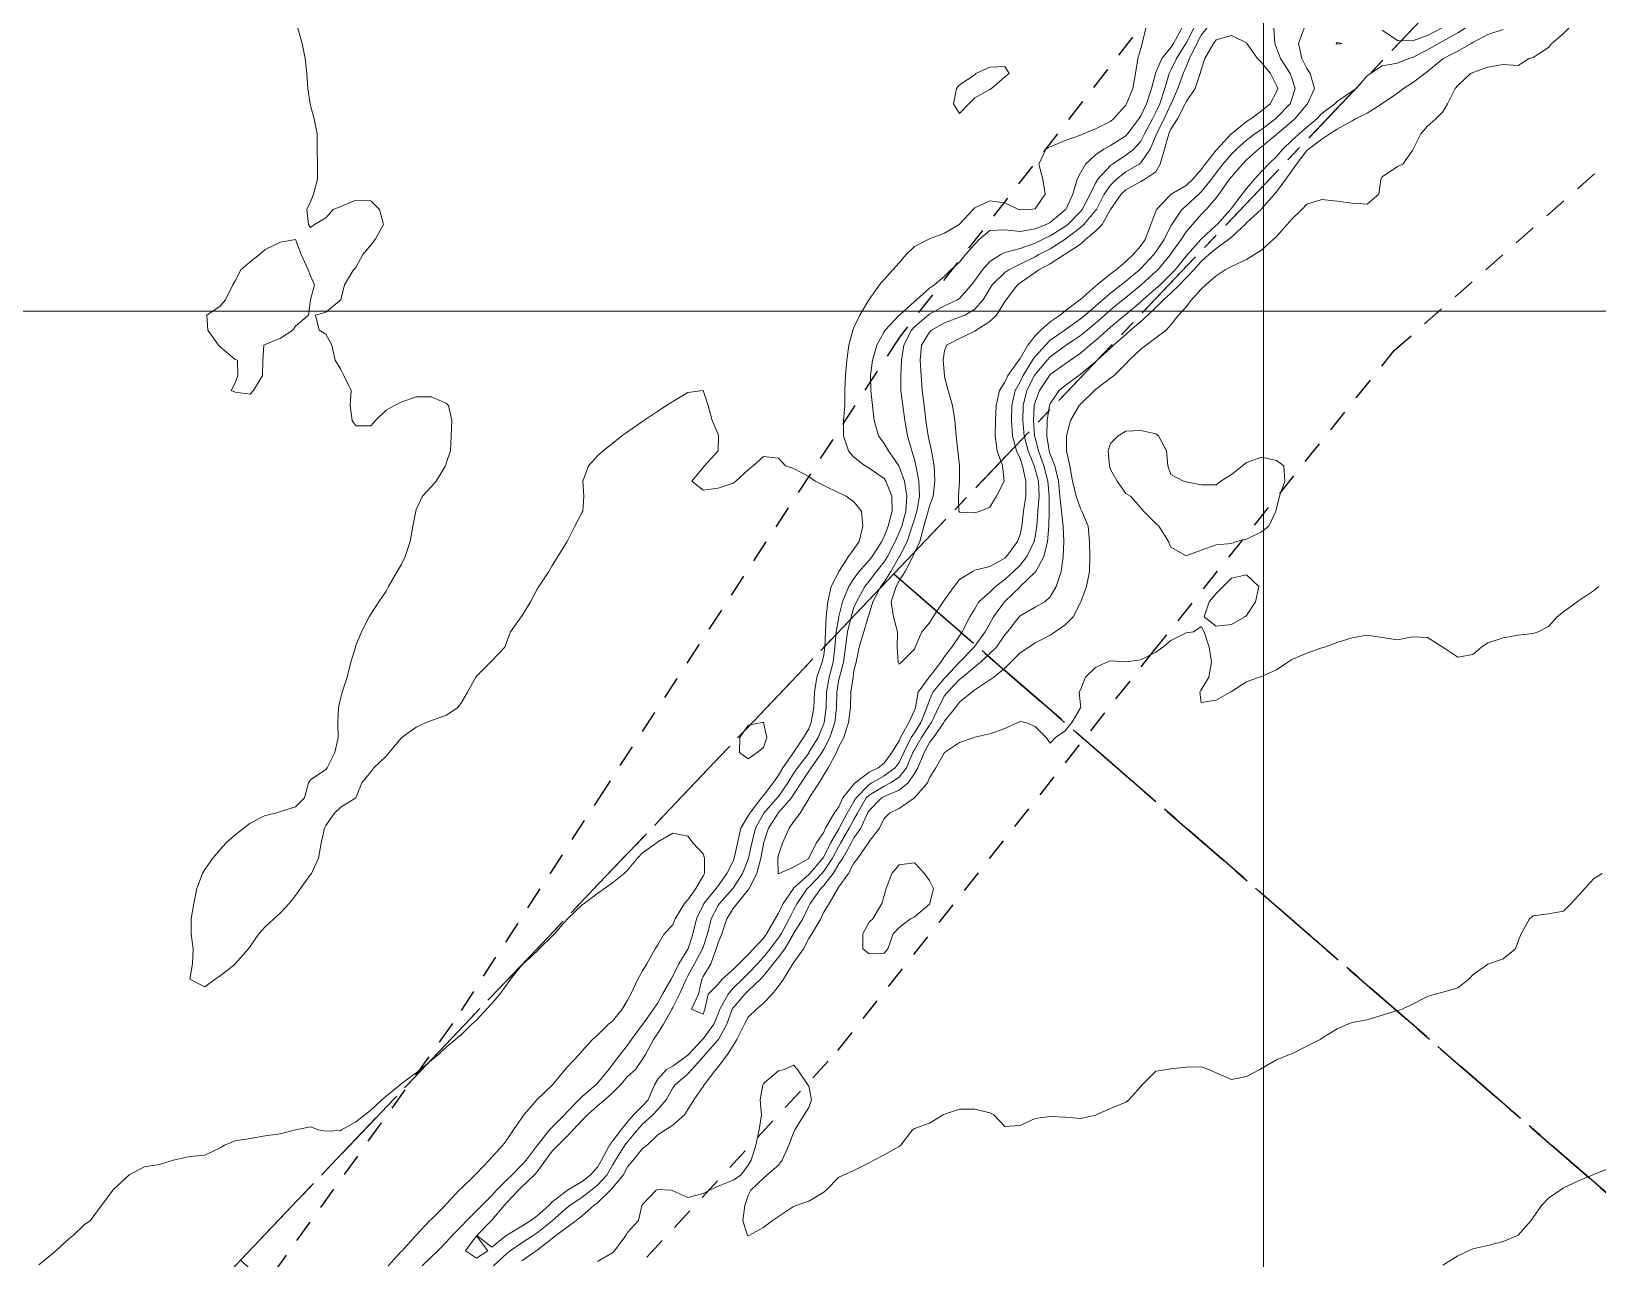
# Model space of a CAD drawing. Header units: centimetres. Extents: x 0 to 642158, y -847 to 649707.
# Drawn here: x 616326 to 616377.9, y 620756 to 620796.6 of the extents above; entities that cross this region are included whole.
import ezdxf

# ---------------------------------------------------------------- set-up
doc = ezdxf.new("R2010")
doc.units = ezdxf.units.CM
doc.header["$MEASUREMENT"] = 0
doc.linetypes.add('CENTERX2', pattern=[4, 2.5, -0.5, 0.5, -0.5])
doc.linetypes.add('JIS_02_0.7', pattern=[1.35, 0.75, -0.6])
for name, color, linetype, lineweight in [('MEV_grille', 254, 'Continuous', 9), ('WAL_parcellaire agricole', 7, 'JIS_02_0.7', 25), ('WAL_topographie 0.5', 253, 'Continuous', 20)]:
    doc.layers.add(name, color=color, linetype=linetype, lineweight=lineweight)
doc.layers.add('SPW_parcellaire cadastral', color=7, linetype='CENTERX2', lineweight=25, true_color=0xff0542)

# ---------------------------------------------------------------- blocks, each defined once
blk = doc.blocks.new('*U114')
at = {"layer": 'MEV_grille', "transparency": 33554687}
blk.add_lwpolyline([(-1338.461, 0), (1338.461, 0)], dxfattribs=at)
blk = doc.blocks.new('*U115')
at = {"layer": 'MEV_grille', "color": 0, "linetype": 'ByBlock', "lineweight": -2, "transparency": 16777216}
blk.add_blockref('*U114', (0, -1600), dxfattribs=at)
blk = doc.blocks.new('*U112')
at = {"layer": 'MEV_grille', "transparency": 33554687}
blk.add_lwpolyline([(0, 1825.476), (0, -1825.476)], dxfattribs=at)
blk = doc.blocks.new('*U113')
at = {"layer": 'MEV_grille', "color": 0, "linetype": 'ByBlock', "lineweight": -2, "transparency": 16777216}
blk.add_blockref('*U112', (1000, 0), dxfattribs=at)

msp = doc.modelspace()

# ---------------------------------------------------------------- linework, layer by layer
at = {"layer": 'SPW_parcellaire cadastral'}
for points in [[(616313.036, 620878.993), (616355.741, 620937.089), (616408.245, 620884.701), (616438.51, 620852.937), (616410.11, 620826.551), (616394.538, 620813.213), (616375.55, 620800.72), (616354.566, 620778.67), (616332.931, 620755.938), (616309.37, 620730.794), (616286.178, 620751.628), (616257.086, 620777.464), (616258.195, 620804.368), (616302.028, 620864.015), (616313.036, 620878.993)], [(616510.219, 620779.234), (616548.952, 620732.686), (616483.948, 620666.289), (616354.566, 620778.67), (616375.55, 620800.72), (616394.538, 620813.213), (616410.11, 620826.551), (616482.666, 620752.854), (616510.219, 620779.234)], [(616527.434, 620579.929), (616332.931, 620755.938), (616354.566, 620778.67), (616483.948, 620666.289), (616556.94, 620601.846), (616527.434, 620579.929)]]:
    msp.add_lwpolyline(points, dxfattribs=at)
at = {"layer": 'WAL_parcellaire agricole'}
for points in [[(616255.997, 620774.617), (616254.888, 620802.306), (616269.443, 620906.264), (616269.125, 620914.056), (616269.31, 620938.403), (616324.031, 621000.478), (616439.713, 620860.66), (616427.749, 620846.053), (616421.929, 620839.702), (616414.257, 620830.705), (616403.934, 620820.988), (616397.612, 620816.054), (616363.299, 620797.518), (616354.757, 620786.516), (616345.049, 620771.634), (616339.95, 620763.773), (616311.615, 620724.308), (616278.144, 620756.809), (616255.997, 620774.617)], [(616447.908, 620624.997), (616341.564, 620722.15), (616328.73, 620722.648), (616325.563, 620730.981), (616333.561, 620742.149), (616352.719, 620762.885), (616363.14, 620776.068), (616371.139, 620786.069), (616379.638, 620793.57), (616390.387, 620799.071), (616401.136, 620806.323), (616407.136, 620810.573), (616412.385, 620816.074), (616429.717, 620831.826)]]:
    msp.add_lwpolyline(points, dxfattribs=at)
at = {"layer": 'WAL_topographie 0.5'}
for points in [[(616334.827, 620796.75), (616334.967, 620796.25), (616335.07, 620795.75), (616335.125, 620795.25), (616335.16, 620794.75), (616335.24, 620794.25), (616335.25, 620794.194), (616335.371, 620793.75), (616335.464, 620793.25), (616335.47, 620792.75), (616335.479, 620792.25), (616335.475, 620791.75), (616335.35, 620791.25), (616335.25, 620791), (616335.125, 620790.75), (616335.178, 620790.25), (616335.25, 620790.15), (616335.375, 620790.25), (616335.75, 620790.464), (616336, 620790.75), (616336.25, 620790.85), (616336.75, 620791.053), (616337.25, 620791.033), (616337.533, 620790.75), (616337.66, 620790.25), (616337.387, 620789.75), (616337.25, 620789.567), (616336.986, 620789.25), (616336.75, 620788.825), (616336.667, 620788.75), (616336.37, 620788.25), (616336.25, 620787.75), (616336.25, 620787.75), (616335.75, 620787.341), (616335.417, 620787.25), (616335.536, 620786.75), (616335.75, 620786.614), (616335.95, 620786.25), (616336.068, 620785.75), (616336.25, 620785.442), (616336.346, 620785.25), (616336.59, 620784.75), (616336.558, 620784.25), (616336.625, 620783.75), (616336.75, 620783.583), (616337.25, 620783.583), (616337.4, 620783.75), (616337.75, 620784.1), (616338.031, 620784.25), (616338.25, 620784.363), (616338.75, 620784.536), (616339.25, 620784.543), (616339.75, 620784.313), (616339.815, 620784.25), (616339.929, 620783.75), (616339.91, 620783.25), (616339.88, 620782.75), (616339.75, 620782.361), (616339.723, 620782.25), (616339.412, 620781.75), (616339.25, 620781.564), (616338.953, 620781.25), (616338.75, 620780.809), (616338.732, 620780.75), (616338.639, 620780.25), (616338.545, 620779.75), (616338.387, 620779.25), (616338.25, 620778.976), (616338.115, 620778.75), (616337.832, 620778.25), (616337.75, 620778.105), (616337.516, 620777.75), (616337.25, 620777.333), (616337.191, 620777.25), (616336.938, 620776.75), (616336.75, 620776.3), (616336.734, 620776.25), (616336.588, 620775.75), (616336.459, 620775.25), (616336.292, 620774.75), (616336.25, 620774.583), (616336.172, 620774.25), (616336.157, 620773.75), (616336.165, 620773.25), (616336.05, 620772.75), (616335.8, 620772.25), (616335.75, 620772.191), (616335.25, 620771.845), (616335.185, 620771.75), (616335.046, 620771.25), (616334.75, 620770.954), (616334.25, 620770.803), (616334.103, 620770.75), (616333.75, 620770.67), (616333.25, 620770.409), (616333.038, 620770.25), (616332.75, 620770.033), (616332.441, 620769.75), (616332.25, 620769.539), (616332.011, 620769.25), (616331.75, 620768.875), (616331.669, 620768.75), (616331.486, 620768.25), (616331.378, 620767.75), (616331.295, 620767.25), (616331.3, 620766.75), (616331.363, 620766.25), (616331.339, 620765.75), (616331.25, 620765.25), (616331.75, 620764.997), (616332.086, 620765.25), (616332.25, 620765.352), (616332.75, 620765.747), (616332.754, 620765.75), (616333.189, 620766.25), (616333.25, 620766.329), (616333.533, 620766.75), (616333.75, 620766.977), (616334.036, 620767.25), (616334.25, 620767.446), (616334.538, 620767.75), (616334.75, 620768.022), (616334.917, 620768.25), (616335.25, 620768.717), (616335.277, 620768.75), (616335.511, 620769.25), (616335.599, 620769.75), (616335.709, 620770.25), (616335.75, 620770.341), (616336.04, 620770.75), (616336.25, 620770.947), (616336.75, 620771.25), (616336.75, 620771.25), (616336.945, 620771.75), (616337.25, 620772.118), (616337.34, 620772.25), (616337.75, 620772.63), (616337.858, 620772.75), (616338.25, 620773.23), (616338.277, 620773.25), (616338.75, 620773.593), (616339.083, 620773.75), (616339.25, 620773.818), (616339.75, 620773.995), (616340.125, 620774.25), (616340.25, 620774.417), (616340.446, 620774.75), (616340.727, 620775.25), (616340.75, 620775.287), (616341.213, 620775.75), (616341.25, 620775.796), (616341.685, 620776.25), (616341.75, 620776.438), (616341.875, 620776.75), (616342.23, 620777.25), (616342.25, 620777.275), (616342.538, 620777.75), (616342.75, 620778.162), (616342.808, 620778.25), (616343.143, 620778.75), (616343.25, 620778.946), (616343.439, 620779.25), (616343.75, 620779.75), (616343.75, 620779.75), (616344.005, 620780.25), (616344.25, 620780.715), (616344.27, 620780.75), (616344.303, 620781.25), (616344.264, 620781.75), (616344.459, 620782.25), (616344.75, 620782.583), (616344.94, 620782.75), (616345.25, 620782.995), (616345.557, 620783.25), (616345.75, 620783.379), (616346.25, 620783.723), (616346.29, 620783.75), (616346.75, 620784.068), (616347.044, 620784.25), (616347.25, 620784.382), (616347.75, 620784.682), (616348.25, 620784.75), (616348.25, 620784.75), (616348.25, 620784.75), (616348.417, 620784.25), (616348.554, 620783.75), (616348.75, 620783.3), (616348.764, 620783.25), (616348.75, 620782.75), (616348.75, 620782.75), (616348.3, 620782.25), (616348.25, 620782.2), (616347.875, 620781.75), (616348.25, 620781.45), (616348.75, 620781.513), (616349.25, 620781.679), (616349.341, 620781.75), (616349.75, 620782.125), (616349.908, 620782.25), (616350.25, 620782.559), (616350.75, 620782.51), (616350.982, 620782.25), (616351.25, 620782.162), (616351.75, 620781.9), (616351.96, 620781.75), (616352.25, 620781.6), (616352.75, 620781.354), (616352.988, 620781.25), (616353.25, 620781.057), (616353.496, 620780.75), (616353.542, 620780.25), (616353.422, 620779.75), (616353.25, 620779.496), (616353.07, 620779.25), (616352.753, 620778.75), (616352.75, 620778.743), (616352.498, 620778.25), (616352.378, 620777.75), (616352.329, 620777.25), (616352.302, 620776.75), (616352.281, 620776.25), (616352.25, 620775.988), (616352.191, 620775.75), (616352.016, 620775.25), (616351.939, 620774.75), (616351.915, 620774.25), (616351.828, 620773.75), (616351.75, 620773.543), (616351.574, 620773.25), (616351.25, 620772.75), (616351.25, 620772.75), (616350.889, 620772.25), (616350.75, 620772), (616350.571, 620771.75), (616350.25, 620771.327), (616350.183, 620771.25), (616349.795, 620770.75), (616349.75, 620770.657), (616349.498, 620770.25), (616349.386, 620769.75), (616349.286, 620769.25), (616349.25, 620769.158), (616349.042, 620768.75), (616348.75, 620768.343), (616348.683, 620768.25), (616348.278, 620767.75), (616348.25, 620767.692), (616348.031, 620767.25), (616347.916, 620766.75), (616347.756, 620766.25), (616347.75, 620766.237), (616347.444, 620765.75), (616347.25, 620765.341), (616347.19, 620765.25), (616346.902, 620764.75), (616346.75, 620764.465), (616346.605, 620764.25), (616346.255, 620763.75), (616346.25, 620763.742), (616345.883, 620763.25), (616345.75, 620763.059), (616345.501, 620762.75), (616345.25, 620762.416), (616345.125, 620762.25), (616344.75, 620761.803), (616344.696, 620761.75), (616344.25, 620761.362), (616344.137, 620761.25), (616343.75, 620760.846), (616343.66, 620760.75), (616343.25, 620760.343), (616343.161, 620760.25), (616342.761, 620759.75), (616342.75, 620759.734), (616342.387, 620759.25), (616342.25, 620759.09), (616341.913, 620758.75), (616341.75, 620758.596), (616341.404, 620758.25), (616341.25, 620758.082), (616340.927, 620757.75), (616340.75, 620757.567), (616340.427, 620757.25), (616340.25, 620757.066), (616339.942, 620756.75), (616339.75, 620756.548), (616339.462, 620756.25), (616339.25, 620756.048), (616338.941, 620755.75)], [(616362.914, 620796.75), (616362.799, 620796.25), (616362.75, 620796.077), (616362.657, 620795.75), (616362.576, 620795.25), (616362.489, 620794.75), (616362.281, 620794.25), (616362.25, 620794.2), (616361.847, 620793.75), (616361.75, 620793.664), (616361.25, 620793.419), (616360.849, 620793.25), (616360.75, 620793.212), (616360.25, 620793.034), (616359.75, 620792.824), (616359.606, 620792.75), (616359.376, 620792.25), (616359.502, 620791.75), (616359.579, 620791.25), (616359.25, 620790.771), (616359.066, 620790.75), (616358.75, 620790.738), (616358.703, 620790.75), (616358.25, 620790.966), (616357.75, 620791.029), (616357.25, 620790.796), (616357.201, 620790.75), (616356.75, 620790.262), (616356.737, 620790.25), (616356.25, 620789.966), (616355.75, 620789.771), (616355.706, 620789.75), (616355.25, 620789.515), (616354.982, 620789.25), (616354.75, 620788.982), (616354.535, 620788.75), (616354.25, 620788.426), (616354.097, 620788.25), (616353.75, 620787.767), (616353.741, 620787.75), (616353.44, 620787.25), (616353.25, 620786.834), (616353.215, 620786.75), (616353.077, 620786.25), (616353.01, 620785.75), (616352.964, 620785.25), (616352.95, 620784.75), (616352.947, 620784.25), (616352.907, 620783.75), (616352.905, 620783.25), (616353.067, 620782.75), (616353.25, 620782.539), (616353.622, 620782.25), (616353.75, 620782.179), (616354.25, 620781.83), (616354.304, 620781.75), (616354.507, 620781.25), (616354.512, 620780.75), (616354.381, 620780.25), (616354.25, 620779.911), (616354.171, 620779.75), (616353.848, 620779.25), (616353.75, 620779.126), (616353.419, 620778.75), (616353.25, 620778.519), (616353.081, 620778.25), (616352.871, 620777.75), (616352.75, 620777.257), (616352.748, 620777.25), (616352.66, 620776.75), (616352.614, 620776.25), (616352.555, 620775.75), (616352.427, 620775.25), (616352.336, 620774.75), (616352.326, 620774.25), (616352.264, 620773.75), (616352.25, 620773.712), (616352.058, 620773.25), (616351.759, 620772.75), (616351.75, 620772.738), (616351.375, 620772.25), (616351.25, 620772.057), (616351.058, 620771.75), (616350.75, 620771.303), (616350.707, 620771.25), (616350.269, 620770.75), (616350.25, 620770.721), (616349.984, 620770.25), (616349.863, 620769.75), (616349.76, 620769.25), (616349.75, 620769.222), (616349.562, 620768.75), (616349.25, 620768.264), (616349.24, 620768.25), (616348.794, 620767.75), (616348.75, 620767.682), (616348.517, 620767.25), (616348.398, 620766.75), (616348.25, 620766.31), (616348.228, 620766.25), (616347.962, 620765.75), (616347.75, 620765.353), (616347.692, 620765.25), (616347.465, 620764.75), (616347.25, 620764.305), (616347.218, 620764.25), (616346.938, 620763.75), (616346.75, 620763.457), (616346.611, 620763.25), (616346.345, 620762.75), (616346.25, 620762.59), (616346.017, 620762.25), (616345.75, 620762.026), (616345.513, 620761.75), (616345.25, 620761.482), (616345.001, 620761.25), (616344.75, 620761.044), (616344.428, 620760.75), (616344.25, 620760.569), (616343.951, 620760.25), (616343.75, 620760.048), (616343.446, 620759.75), (616343.25, 620759.544), (616343.034, 620759.25), (616342.75, 620758.862), (616342.655, 620758.75), (616342.25, 620758.36), (616342.135, 620758.25), (616341.75, 620757.843), (616341.664, 620757.75), (616341.25, 620757.256), (616341.244, 620757.25), (616340.755, 620756.75), (616341.25, 620756.365), (616341.725, 620756.75), (616341.75, 620756.768), (616342.25, 620757.067), (616342.55, 620757.25), (616342.75, 620757.399), (616343.143, 620757.75), (616343.25, 620757.866), (616343.75, 620758.245), (616343.758, 620758.25), (616344.25, 620758.541), (616344.513, 620758.75), (616344.75, 620759.022), (616344.888, 620759.25), (616345.151, 620759.75), (616345.25, 620759.875), (616345.533, 620760.25), (616345.75, 620760.523), (616345.95, 620760.75), (616346.25, 620761.048), (616346.436, 620761.25), (616346.638, 620761.75), (616346.75, 620761.935), (616347.038, 620762.25), (616347.25, 620762.363), (616347.75, 620762.732), (616347.766, 620762.75), (616348.231, 620763.25), (616348.25, 620763.266), (616348.603, 620763.75), (616348.75, 620764.102), (616348.806, 620764.25), (616349.077, 620764.75), (616349.25, 620764.949), (616349.559, 620765.25), (616349.75, 620765.432), (616350.049, 620765.75), (616350.25, 620765.974), (616350.475, 620766.25), (616350.75, 620766.618), (616350.836, 620766.75), (616351.101, 620767.25), (616351.25, 620767.529), (616351.366, 620767.75), (616351.697, 620768.25), (616351.75, 620768.298), (616352.189, 620768.75), (616352.25, 620768.82), (616352.535, 620769.25), (616352.75, 620769.657), (616352.806, 620769.75), (616353.091, 620770.25), (616353.25, 620770.54), (616353.367, 620770.75), (616353.658, 620771.25), (616353.75, 620771.345), (616354.25, 620771.639), (616354.464, 620771.75), (616354.75, 620771.942), (616354.992, 620772.25), (616355.203, 620772.75), (616355.25, 620772.841), (616355.491, 620773.25), (616355.75, 620773.656), (616355.822, 620773.75), (616356.054, 620774.25), (616356.25, 620774.634), (616356.345, 620774.75), (616356.75, 620775.17), (616356.843, 620775.25), (616357.25, 620775.599), (616357.443, 620775.75), (616357.75, 620776.034), (616357.967, 620776.25), (616358.25, 620776.651), (616358.334, 620776.75), (616358.718, 620777.25), (616358.75, 620777.284), (616359.25, 620777.57), (616359.568, 620777.75), (616359.75, 620777.911), (616359.946, 620778.25), (616360.114, 620778.75), (616360.176, 620779.25), (616360.197, 620779.75), (616360.184, 620780.25), (616360.128, 620780.75), (616360.073, 620781.25), (616360.019, 620781.75), (616359.901, 620782.25), (616359.75, 620782.638), (616359.713, 620782.75), (616359.636, 620783.25), (616359.645, 620783.75), (616359.723, 620784.25), (616359.75, 620784.32), (616360.051, 620784.75), (616360.25, 620784.917), (616360.698, 620785.25), (616360.75, 620785.286), (616361.25, 620785.702), (616361.302, 620785.75), (616361.75, 620786.156), (616361.847, 620786.25), (616362.25, 620786.603), (616362.414, 620786.75), (616362.75, 620787.031), (616362.978, 620787.25), (616363.25, 620787.504), (616363.497, 620787.75), (616363.75, 620787.976), (616364.032, 620788.25), (616364.25, 620788.482), (616364.502, 620788.75), (616364.75, 620789.028), (616365.008, 620789.25), (616365.25, 620789.454), (616365.656, 620789.75), (616365.75, 620789.834), (616366.206, 620790.25), (616366.25, 620790.299), (616366.735, 620790.75), (616366.75, 620790.766), (616367.182, 620791.25), (616367.25, 620791.335), (616367.549, 620791.75), (616367.75, 620792.027), (616367.911, 620792.25), (616368.25, 620792.702), (616368.3, 620792.75), (616368.75, 620793.074), (616369.011, 620793.25), (616369.25, 620793.408), (616369.75, 620793.688), (616369.861, 620793.75), (616370.25, 620793.941), (616370.731, 620794.25), (616370.75, 620794.262), (616371.25, 620794.605), (616371.448, 620794.75), (616371.75, 620794.941), (616372.153, 620795.25), (616372.25, 620795.317), (616372.75, 620795.736), (616372.77, 620795.75), (616373.25, 620795.988), (616373.692, 620796.25), (616373.75, 620796.283), (616374.25, 620796.539), (616374.75, 620796.711)], [(616341.313, 620755.75), (616341.75, 620756.157), (616341.865, 620756.25), (616342.25, 620756.512), (616342.618, 620756.75), (616342.75, 620756.837), (616343.25, 620757.237), (616343.267, 620757.25), (616343.75, 620757.678), (616343.84, 620757.75), (616344.25, 620758.024), (616344.54, 620758.25), (616344.75, 620758.417), (616345.058, 620758.75), (616345.25, 620759.078), (616345.354, 620759.25), (616345.662, 620759.75), (616345.75, 620759.861), (616346.079, 620760.25), (616346.25, 620760.44), (616346.591, 620760.75), (616346.75, 620760.925), (616347.024, 620761.25), (616347.25, 620761.649), (616347.329, 620761.75), (616347.75, 620762.112), (616347.881, 620762.25), (616348.25, 620762.673), (616348.315, 620762.75), (616348.75, 620763.235), (616348.762, 620763.25), (616349.035, 620763.75), (616349.22, 620764.25), (616349.25, 620764.299), (616349.638, 620764.75), (616349.75, 620764.858), (616350.155, 620765.25), (616350.25, 620765.352), (616350.569, 620765.75), (616350.75, 620765.978), (616350.954, 620766.25), (616351.246, 620766.75), (616351.25, 620766.757), (616351.552, 620767.25), (616351.75, 620767.669), (616351.796, 620767.75), (616352.153, 620768.25), (616352.25, 620768.35), (616352.564, 620768.75), (616352.75, 620769.063), (616352.878, 620769.25), (616353.152, 620769.75), (616353.25, 620769.927), (616353.475, 620770.25), (616353.699, 620770.75), (616353.75, 620770.837), (616354.161, 620771.25), (616354.25, 620771.303), (616354.75, 620771.505), (616355.048, 620771.75), (616355.25, 620772.057), (616355.361, 620772.25), (616355.57, 620772.75), (616355.75, 620773.084), (616355.888, 620773.25), (616356.231, 620773.75), (616356.25, 620773.793), (616356.615, 620774.25), (616356.75, 620774.42), (616357.149, 620774.75), (616357.25, 620774.831), (616357.75, 620775.158), (616357.879, 620775.25), (616358.25, 620775.549), (616358.444, 620775.75), (616358.75, 620776.058), (616359.036, 620776.25), (616359.25, 620776.392), (616359.75, 620776.641), (616359.917, 620776.75), (616360.25, 620776.98), (616360.506, 620777.25), (616360.75, 620777.726), (616360.762, 620777.75), (616360.952, 620778.25), (616361.046, 620778.75), (616361.059, 620779.25), (616361.053, 620779.75), (616361.002, 620780.25), (616360.801, 620780.75), (616360.75, 620780.837), (616360.612, 620781.25), (616360.493, 620781.75), (616360.394, 620782.25), (616360.293, 620782.75), (616360.289, 620783.25), (616360.425, 620783.75), (616360.705, 620784.25), (616360.75, 620784.296), (616361.212, 620784.75), (616361.25, 620784.779), (616361.75, 620785.156), (616361.865, 620785.25), (616362.25, 620785.629), (616362.369, 620785.75), (616362.75, 620786.117), (616362.931, 620786.25), (616363.25, 620786.495), (616363.592, 620786.75), (616363.75, 620786.924), (616364.003, 620787.25), (616364.25, 620787.526), (616364.429, 620787.75), (616364.75, 620788.103), (616364.905, 620788.25), (616365.25, 620788.55), (616365.547, 620788.75), (616365.75, 620788.862), (616366.25, 620789.094), (616366.518, 620789.25), (616366.75, 620789.4), (616367.138, 620789.75), (616367.25, 620789.846), (616367.6, 620790.25), (616367.75, 620790.425), (616368.084, 620790.75), (616368.25, 620790.925), (616368.75, 620791.078), (616369.25, 620791.025), (616369.75, 620790.957), (616370.25, 620790.926), (616370.63, 620791.25), (616370.696, 620791.75), (616370.75, 620791.827), (616371.25, 620792.167), (616371.429, 620792.25), (616371.75, 620792.696), (616371.767, 620792.75), (616372.023, 620793.25), (616372.25, 620793.509), (616372.523, 620793.75), (616372.75, 620793.986), (616372.914, 620794.25), (616373.158, 620794.75), (616373.25, 620794.858), (616373.675, 620795.25), (616373.75, 620795.287), (616374.25, 620795.456), (616374.75, 620795.552), (616375.25, 620795.52), (616375.612, 620795.75), (616375.75, 620795.779), (616376.25, 620796.108), (616376.361, 620796.25), (616376.75, 620796.575), (616376.931, 620796.75)], [(616364.105, 620796.75), (616363.833, 620796.25), (616363.75, 620796.116), (616363.446, 620795.75), (616363.25, 620795.287), (616363.234, 620795.25), (616363.102, 620794.75), (616362.938, 620794.25), (616362.75, 620793.854), (616362.68, 620793.75), (616362.314, 620793.25), (616362.25, 620793.181), (616361.75, 620792.867), (616361.53, 620792.75), (616361.25, 620792.559), (616360.913, 620792.25), (616360.75, 620791.957), (616360.644, 620791.75), (616360.501, 620791.25), (616360.267, 620790.75), (616360.25, 620790.732), (616359.75, 620790.32), (616359.617, 620790.25), (616359.25, 620790.103), (616358.75, 620790.015), (616358.25, 620790.07), (616357.75, 620790.052), (616357.392, 620789.75), (616357.25, 620789.592), (616356.946, 620789.25), (616356.75, 620788.999), (616356.463, 620788.75), (616356.25, 620788.534), (616355.922, 620788.25), (616355.75, 620788.14), (616355.325, 620787.75), (616355.25, 620787.698), (616354.758, 620787.25), (616354.75, 620787.241), (616354.279, 620786.75), (616354.25, 620786.695), (616354.011, 620786.25), (616353.868, 620785.75), (616353.801, 620785.25), (616353.807, 620784.75), (616353.861, 620784.25), (616353.92, 620783.75), (616354.057, 620783.25), (616354.25, 620782.998), (616354.392, 620782.75), (616354.738, 620782.25), (616354.75, 620782.23), (616354.92, 620781.75), (616355.005, 620781.25), (616354.963, 620780.75), (616354.83, 620780.25), (616354.75, 620780.04), (616354.616, 620779.75), (616354.355, 620779.25), (616354.25, 620779.074), (616353.994, 620778.75), (616353.75, 620778.432), (616353.611, 620778.25), (616353.33, 620777.75), (616353.25, 620777.559), (616353.152, 620777.25), (616353.034, 620776.75), (616352.964, 620776.25), (616352.906, 620775.75), (616352.767, 620775.25), (616352.75, 620775.175), (616352.677, 620774.75), (616352.671, 620774.25), (616352.613, 620773.75), (616352.455, 620773.25), (616352.25, 620772.869), (616352.18, 620772.75), (616351.826, 620772.25), (616351.75, 620772.142), (616351.504, 620771.75), (616351.25, 620771.362), (616351.176, 620771.25), (616350.75, 620770.767), (616350.735, 620770.75), (616350.422, 620770.25), (616350.257, 620769.75), (616350.25, 620769.722), (616350.164, 620769.25), (616350.031, 620768.75), (616349.782, 620768.25), (616349.75, 620768.209), (616349.378, 620767.75), (616349.25, 620767.587), (616349.035, 620767.25), (616348.875, 620766.75), (616348.75, 620766.453), (616348.69, 620766.25), (616348.509, 620765.75), (616348.25, 620765.333), (616348.212, 620765.25), (616348.102, 620764.75), (616347.871, 620764.25), (616348.25, 620764.091), (616348.305, 620764.25), (616348.418, 620764.75), (616348.75, 620765.082), (616348.883, 620765.25), (616349.25, 620765.571), (616349.44, 620765.75), (616349.75, 620766.059), (616349.917, 620766.25), (616350.25, 620766.607), (616350.354, 620766.75), (616350.641, 620767.25), (616350.75, 620767.429), (616350.903, 620767.75), (616351.243, 620768.25), (616351.25, 620768.256), (616351.75, 620768.714), (616351.785, 620768.75), (616352.216, 620769.25), (616352.25, 620769.301), (616352.469, 620769.75), (616352.75, 620770.227), (616352.764, 620770.25), (616353.028, 620770.75), (616353.25, 620771.129), (616353.32, 620771.25), (616353.75, 620771.695), (616353.846, 620771.75), (616354.25, 620771.981), (616354.616, 620772.25), (616354.75, 620772.429), (616354.904, 620772.75), (616355.148, 620773.25), (616355.25, 620773.405), (616355.469, 620773.75), (616355.663, 620774.25), (616355.75, 620774.493), (616355.861, 620774.75), (616356.25, 620775.22), (616356.279, 620775.25), (616356.749, 620775.75), (616356.75, 620775.751), (616357.228, 620776.25), (616357.25, 620776.281), (616357.594, 620776.75), (616357.75, 620777.033), (616357.873, 620777.25), (616358.237, 620777.75), (616358.25, 620777.762), (616358.75, 620778.244), (616358.757, 620778.25), (616359.25, 620778.726), (616359.268, 620778.75), (616359.543, 620779.25), (616359.663, 620779.75), (616359.708, 620780.25), (616359.71, 620780.75), (616359.711, 620781.25), (616359.676, 620781.75), (616359.543, 620782.25), (616359.359, 620782.75), (616359.25, 620783.177), (616359.232, 620783.25), (616359.2, 620783.75), (616359.222, 620784.25), (616359.25, 620784.362), (616359.392, 620784.75), (616359.727, 620785.25), (616359.75, 620785.277), (616360.25, 620785.628), (616360.418, 620785.75), (616360.75, 620785.984), (616361.057, 620786.25), (616361.25, 620786.406), (616361.637, 620786.75), (616361.75, 620786.85), (616362.223, 620787.25), (616362.25, 620787.272), (616362.75, 620787.685), (616362.819, 620787.75), (616363.25, 620788.124), (616363.389, 620788.25), (616363.75, 620788.6), (616363.892, 620788.75), (616364.25, 620789.199), (616364.295, 620789.25), (616364.74, 620789.75), (616364.75, 620789.762), (616365.25, 620790.226), (616365.276, 620790.25), (616365.719, 620790.75), (616365.75, 620790.793), (616366.11, 620791.25), (616366.25, 620791.436), (616366.518, 620791.75), (616366.75, 620792.002), (616366.975, 620792.25), (616367.25, 620792.507), (616367.455, 620792.75), (616367.75, 620793.027), (616367.992, 620793.25), (616368.25, 620793.472), (616368.581, 620793.75), (616368.75, 620793.93), (616369.179, 620794.25), (616369.25, 620794.319), (616369.75, 620794.668), (616369.879, 620794.75), (616370.25, 620795.175), (616370.359, 620795.25), (616370.75, 620795.51), (616371.25, 620795.591), (616371.63, 620795.75), (616371.75, 620795.782), (616372.25, 620796.037), (616372.606, 620796.25), (616372.75, 620796.32), (616373.25, 620796.594), (616373.491, 620796.75)], [(616364.511, 620796.75), (616364.25, 620796.261), (616364.243, 620796.25), (616363.937, 620795.75), (616363.75, 620795.36), (616363.693, 620795.25), (616363.543, 620794.75), (616363.379, 620794.25), (616363.25, 620793.965), (616363.138, 620793.75), (616362.871, 620793.25), (616362.75, 620793.008), (616362.515, 620792.75), (616362.25, 620792.544), (616361.808, 620792.25), (616361.75, 620792.206), (616361.328, 620791.75), (616361.25, 620791.617), (616361.068, 620791.25), (616360.81, 620790.75), (616360.75, 620790.68), (616360.331, 620790.25), (616360.25, 620790.185), (616359.75, 620789.872), (616359.492, 620789.75), (616359.25, 620789.63), (616358.75, 620789.457), (616358.25, 620789.319), (616358.112, 620789.25), (616357.75, 620789.027), (616357.508, 620788.75), (616357.25, 620788.391), (616357.145, 620788.25), (616356.75, 620787.797), (616356.684, 620787.75), (616356.25, 620787.555), (616355.75, 620787.282), (616355.709, 620787.25), (616355.25, 620786.856), (616355.152, 620786.75), (616354.897, 620786.25), (616354.82, 620785.75), (616354.797, 620785.25), (616354.804, 620784.75), (616354.864, 620784.25), (616354.931, 620783.75), (616355.023, 620783.25), (616355.168, 620782.75), (616355.25, 620782.461), (616355.301, 620782.25), (616355.393, 620781.75), (616355.419, 620781.25), (616355.333, 620780.75), (616355.25, 620780.489), (616355.179, 620780.25), (616355.008, 620779.75), (616354.757, 620779.25), (616354.75, 620779.238), (616354.473, 620778.75), (616354.25, 620778.398), (616354.136, 620778.25), (616353.876, 620777.75), (616353.75, 620777.342), (616353.72, 620777.25), (616353.572, 620776.75), (616353.416, 620776.25), (616353.322, 620775.75), (616353.25, 620775.474), (616353.218, 620775.25), (616353.149, 620774.75), (616353.131, 620774.25), (616353.072, 620773.75), (616352.908, 620773.25), (616352.75, 620772.955), (616352.669, 620772.75), (616352.4, 620772.25), (616352.25, 620772.016), (616352.095, 620771.75), (616351.77, 620771.25), (616351.75, 620771.22), (616351.466, 620770.75), (616351.25, 620770.456), (616351.104, 620770.25), (616350.88, 620769.75), (616350.75, 620769.369), (616350.729, 620769.25), (616350.743, 620768.75), (616350.75, 620768.736), (616350.768, 620768.75), (616351.25, 620768.959), (616351.75, 620769.243), (616351.756, 620769.25), (616351.999, 620769.75), (616352.25, 620770.113), (616352.31, 620770.25), (616352.595, 620770.75), (616352.75, 620770.952), (616352.879, 620771.25), (616353.25, 620771.707), (616353.291, 620771.75), (616353.75, 620772.109), (616354.051, 620772.25), (616354.25, 620772.401), (616354.505, 620772.75), (616354.75, 620773.146), (616354.795, 620773.25), (616355.061, 620773.75), (616355.25, 620774.155), (616355.282, 620774.25), (616355.379, 620774.75), (616355.736, 620775.25), (616355.75, 620775.267), (616356.124, 620775.75), (616356.25, 620775.937), (616356.494, 620776.25), (616356.75, 620776.616), (616356.837, 620776.75), (616357.088, 620777.25), (616357.25, 620777.518), (616357.388, 620777.75), (616357.75, 620778.07), (616357.939, 620778.25), (616358.25, 620778.484), (616358.533, 620778.75), (616358.75, 620778.967), (616358.979, 620779.25), (616359.214, 620779.75), (616359.25, 620779.916), (616359.308, 620780.25), (616359.343, 620780.75), (616359.38, 620781.25), (616359.359, 620781.75), (616359.25, 620782.144), (616359.214, 620782.25), (616359.014, 620782.75), (616358.892, 620783.25), (616358.848, 620783.75), (616358.858, 620784.25), (616358.98, 620784.75), (616359.228, 620785.25), (616359.25, 620785.284), (616359.645, 620785.75), (616359.75, 620785.864), (616360.25, 620786.227), (616360.281, 620786.25), (616360.75, 620786.569), (616360.97, 620786.75), (616361.25, 620786.98), (616361.554, 620787.25), (616361.75, 620787.421), (616362.15, 620787.75), (616362.25, 620787.83), (616362.75, 620788.238), (616362.764, 620788.25), (616363.25, 620788.687), (616363.315, 620788.75), (616363.735, 620789.25), (616363.75, 620789.272), (616364.089, 620789.75), (616364.25, 620790.003), (616364.458, 620790.25), (616364.75, 620790.575), (616364.917, 620790.75), (616365.25, 620791.134), (616365.338, 620791.25), (616365.692, 620791.75), (616365.75, 620791.825), (616366.115, 620792.25), (616366.25, 620792.389), (616366.651, 620792.75), (616366.75, 620792.824), (616367.25, 620793.23), (616367.272, 620793.25), (616367.75, 620793.658), (616367.855, 620793.75), (616368.25, 620794.223), (616368.276, 620794.25), (616368.507, 620794.75), (616368.365, 620795.25), (616368.25, 620795.413), (616368.081, 620795.75), (616367.978, 620796.25), (616368.157, 620796.75)], [(616364.939, 620796.75), (616364.75, 620796.525), (616364.602, 620796.25), (616364.365, 620795.75), (616364.25, 620795.474), (616364.154, 620795.25), (616363.98, 620794.75), (616363.756, 620794.25), (616363.75, 620794.239), (616363.522, 620793.75), (616363.272, 620793.25), (616363.25, 620793.189), (616363.065, 620792.75), (616362.75, 620792.293), (616362.692, 620792.25), (616362.25, 620791.991), (616361.95, 620791.75), (616361.75, 620791.552), (616361.542, 620791.25), (616361.279, 620790.75), (616361.25, 620790.709), (616360.867, 620790.25), (616360.75, 620790.146), (616360.25, 620789.758), (616360.237, 620789.75), (616359.75, 620789.445), (616359.371, 620789.25), (616359.25, 620789.18), (616358.75, 620788.939), (616358.382, 620788.75), (616358.25, 620788.653), (616357.831, 620788.25), (616357.75, 620788.124), (616357.53, 620787.75), (616357.25, 620787.439), (616356.92, 620787.25), (616356.75, 620787.177), (616356.25, 620786.994), (616355.822, 620786.75), (616355.75, 620786.679), (616355.483, 620786.25), (616355.437, 620785.75), (616355.478, 620785.25), (616355.513, 620784.75), (616355.57, 620784.25), (616355.629, 620783.75), (616355.706, 620783.25), (616355.75, 620783.04), (616355.82, 620782.75), (616355.902, 620782.25), (616355.923, 620781.75), (616355.87, 620781.25), (616355.75, 620780.925), (616355.71, 620780.75), (616355.563, 620780.25), (616355.43, 620779.75), (616355.25, 620779.376), (616355.197, 620779.25), (616354.948, 620778.75), (616354.75, 620778.439), (616354.642, 620778.25), (616354.484, 620777.75), (616354.559, 620777.25), (616354.688, 620776.75), (616354.678, 620776.25), (616354.709, 620775.75), (616354.75, 620775.677)], [(616354.75, 620775.677), (616354.825, 620775.75), (616355.25, 620776.175), (616355.275, 620776.25), (616355.5, 620776.75), (616355.75, 620777.046), (616355.869, 620777.25), (616356.205, 620777.75), (616356.25, 620777.818), (616356.566, 620778.25), (616356.75, 620778.485), (616357.173, 620778.75), (616357.25, 620778.798), (616357.75, 620778.914), (616358.25, 620779.198), (616358.302, 620779.25), (616358.663, 620779.75), (616358.75, 620779.974), (616358.81, 620780.25), (616358.87, 620780.75), (616358.943, 620781.25), (616358.947, 620781.75), (616358.831, 620782.25), (616358.75, 620782.492), (616358.635, 620782.75), (616358.502, 620783.25), (616358.467, 620783.75), (616358.478, 620784.25), (616358.589, 620784.75), (616358.75, 620785.038), (616358.853, 620785.25), (616359.16, 620785.75), (616359.25, 620785.877), (616359.588, 620786.25), (616359.75, 620786.412), (616360.232, 620786.75), (616360.25, 620786.763), (616360.75, 620787.125), (616360.903, 620787.25), (616361.25, 620787.542), (616361.49, 620787.75), (616361.75, 620787.973), (616362.103, 620788.25), (616362.25, 620788.366), (616362.708, 620788.75), (616362.75, 620788.79), (616363.185, 620789.25), (616363.25, 620789.339), (616363.525, 620789.75), (616363.75, 620790.205), (616363.776, 620790.25), (616364.104, 620790.75), (616364.25, 620790.87), (616364.668, 620791.25), (616364.75, 620791.326), (616365.09, 620791.75), (616365.25, 620791.965), (616365.472, 620792.25), (616365.75, 620792.578), (616365.918, 620792.75), (616366.25, 620793.044), (616366.527, 620793.25), (616366.75, 620793.401), (616367.217, 620793.75), (616367.25, 620793.778), (616367.693, 620794.25), (616367.75, 620794.41), (616367.864, 620794.75), (616367.75, 620795.095), (616367.695, 620795.25), (616367.38, 620795.75), (616367.25, 620796.106), (616367.185, 620796.25), (616367.157, 620796.75)], [(616370.75, 620796.688), (616371.25, 620796.347), (616371.75, 620796.334), (616372.25, 620796.511), (616372.715, 620796.75)], [(616357.25, 620780.701), (616357.424, 620780.75), (616357.75, 620780.889), (616357.972, 620781.25), (616358.224, 620781.75), (616358.17, 620782.25), (616357.997, 620782.75), (616357.931, 620783.25), (616357.935, 620783.75), (616357.962, 620784.25), (616358.065, 620784.75), (616358.25, 620785.022), (616358.349, 620785.25), (616358.707, 620785.75), (616358.75, 620785.807), (616359.007, 620786.25), (616359.25, 620786.563), (616359.438, 620786.75), (616359.75, 620787.027), (616360.076, 620787.25), (616360.25, 620787.39), (616360.733, 620787.75), (616360.75, 620787.764), (616361.25, 620788.202), (616361.308, 620788.25), (616361.75, 620788.613), (616361.934, 620788.75), (616362.25, 620789.018), (616362.497, 620789.25), (616362.75, 620789.547), (616362.891, 620789.75), (616363.083, 620790.25), (616363.25, 620790.685), (616363.275, 620790.75), (616363.75, 620791.248), (616363.753, 620791.25), (616364.25, 620791.544), (616364.471, 620791.75), (616364.75, 620792.066), (616364.884, 620792.25), (616365.25, 620792.71), (616365.283, 620792.75), (616365.748, 620793.25), (616365.75, 620793.252), (616366.25, 620793.658), (616366.397, 620793.75), (616366.75, 620794.01), (616367.035, 620794.25), (616367.25, 620794.643), (616367.289, 620794.75), (616367.25, 620794.858), (616367.045, 620795.25), (616366.75, 620795.616), (616366.613, 620795.75), (616366.259, 620796.25), (616366.25, 620796.262), (616365.75, 620796.507), (616365.25, 620796.37), (616365.154, 620796.25), (616364.871, 620795.75), (616364.75, 620795.378), (616364.722, 620795.25), (616364.549, 620794.75), (616364.25, 620794.315), (616364.222, 620794.25), (616363.968, 620793.75), (616363.75, 620793.405), (616363.68, 620793.25), (616363.538, 620792.75), (616363.397, 620792.25), (616363.25, 620791.996), (616362.888, 620791.75), (616362.75, 620791.675), (616362.25, 620791.402), (616362.097, 620791.25), (616361.75, 620790.75), (616361.75, 620790.75), (616361.475, 620790.25), (616361.25, 620790.028), (616360.921, 620789.75), (616360.75, 620789.602), (616360.25, 620789.264), (616360.226, 620789.25), (616359.75, 620788.943), (616359.371, 620788.75), (616359.25, 620788.662), (616358.75, 620788.313), (616358.667, 620788.25), (616358.288, 620787.75), (616358.25, 620787.695), (616357.972, 620787.25), (616357.75, 620787.034), (616357.294, 620786.75), (616357.25, 620786.716), (616356.75, 620786.467), (616356.316, 620786.25), (616356.25, 620786.063), (616356.2, 620785.75), (616356.243, 620785.25), (616356.25, 620785.205), (616356.372, 620784.75), (616356.509, 620784.25), (616356.585, 620783.75), (616356.631, 620783.25), (616356.691, 620782.75), (616356.744, 620782.25), (616356.748, 620781.75), (616356.713, 620781.25), (616356.723, 620780.75), (616356.75, 620780.718), (616357.25, 620780.701)], [(616369.41, 620796.25), (616369.25, 620796.219), (616369.225, 620796.25), (616369.25, 620796.282), (616369.41, 620796.25)], [(616356.75, 620793.927), (616357.055, 620794.25), (616357.25, 620794.445), (616357.75, 620794.72), (616357.801, 620794.75), (616358.25, 620795.139), (616358.385, 620795.25), (616358.25, 620795.488), (616357.75, 620795.462), (616357.283, 620795.25), (616357.25, 620795.208), (616356.75, 620794.88), (616356.647, 620794.75), (616356.546, 620794.25), (616356.75, 620793.927)], [(616333.25, 620784.632), (616333.361, 620784.75), (616333.659, 620785.25), (616333.667, 620785.75), (616333.704, 620786.25), (616333.75, 620786.274), (616334.25, 620786.487), (616334.667, 620786.75), (616334.75, 620786.875), (616335.179, 620787.25), (616335.25, 620787.75), (616335.25, 620787.75), (616335.375, 620788.25), (616335.25, 620788.55), (616335.173, 620788.75), (616334.942, 620789.25), (616334.75, 620789.75), (616334.25, 620789.659), (616333.75, 620789.417), (616333.554, 620789.25), (616333.25, 620789.007), (616332.94, 620788.75), (616332.75, 620788.383), (616332.673, 620788.25), (616332.428, 620787.75), (616332.25, 620787.542), (616331.812, 620787.25), (616331.85, 620786.75), (616332.2, 620786.25), (616332.25, 620786.191), (616332.75, 620785.781), (616332.833, 620785.75), (616332.841, 620785.25), (616332.75, 620785), (616332.625, 620784.75), (616332.75, 620784.691), (616333.25, 620784.632)], [(616365.917, 620779.75), (616365.75, 620779.676), (616365.25, 620779.631), (616364.75, 620779.456), (616364.25, 620779.273), (616363.75, 620779.563), (616363.665, 620779.75), (616363.343, 620780.25), (616363.25, 620780.347), (616362.838, 620780.75), (616362.75, 620780.856), (616362.408, 620781.25), (616362.25, 620781.332), (616361.968, 620781.75), (616361.75, 620782.135), (616361.713, 620782.25), (616361.664, 620782.75), (616361.75, 620782.991), (616362, 620783.25), (616362.25, 620783.396), (616362.75, 620783.428), (616363.25, 620783.313), (616363.332, 620783.25), (616363.604, 620782.75), (616363.651, 620782.25), (616363.75, 620781.971), (616364.167, 620781.75), (616364.25, 620781.727), (616364.75, 620781.62), (616365.25, 620781.627), (616365.396, 620781.75), (616365.75, 620781.969), (616366.114, 620782.25), (616366.25, 620782.362), (616366.75, 620782.541), (616367.25, 620782.427), (616367.483, 620782.25), (616367.525, 620781.75), (616367.346, 620781.25), (616367.25, 620780.844), (616367.224, 620780.75), (616366.992, 620780.25), (616366.75, 620780.067), (616366.25, 620779.827), (616365.917, 620779.75)], [(616366.194, 620777.25), (616365.75, 620776.994), (616365.25, 620776.943), (616364.853, 620777.25), (616365.017, 620777.75), (616365.25, 620778.026), (616365.474, 620778.25), (616365.75, 620778.531), (616366.25, 620778.644), (616366.661, 620778.25), (616366.55, 620777.75), (616366.25, 620777.297), (616366.194, 620777.25)], [(616342.25, 620755.918), (616342.724, 620756.25), (616342.75, 620756.265), (616343.25, 620756.651), (616343.373, 620756.75), (616343.75, 620757.025), (616344.046, 620757.25), (616344.25, 620757.406), (616344.633, 620757.75), (616344.75, 620757.836), (616345.18, 620758.25), (616345.25, 620758.328), (616345.603, 620758.75), (616345.75, 620759.03), (616345.937, 620759.25), (616346.25, 620759.63), (616346.401, 620759.75), (616346.75, 620760.087), (616347.011, 620760.25), (616347.25, 620760.41), (616347.636, 620760.75), (616347.75, 620760.922), (616347.946, 620761.25), (616348.25, 620761.693), (616348.287, 620761.75), (616348.677, 620762.25), (616348.75, 620762.346), (616349.064, 620762.75), (616349.25, 620763.048), (616349.374, 620763.25), (616349.618, 620763.75), (616349.75, 620763.982), (616350.022, 620764.25), (616350.25, 620764.451), (616350.542, 620764.75), (616350.75, 620765.019), (616350.919, 620765.25), (616351.225, 620765.75), (616351.25, 620765.789), (616351.575, 620766.25), (616351.75, 620766.591), (616351.854, 620766.75), (616352.156, 620767.25), (616352.25, 620767.465), (616352.424, 620767.75), (616352.716, 620768.25), (616352.75, 620768.302), (616353.071, 620768.75), (616353.25, 620769.093), (616353.377, 620769.25), (616353.72, 620769.75), (616353.75, 620769.805), (616354.092, 620770.25), (616354.25, 620770.564), (616354.431, 620770.75), (616354.75, 620770.9), (616355.25, 620771.248), (616355.252, 620771.25), (616355.689, 620771.75), (616355.75, 620771.921), (616355.957, 620772.25), (616356.244, 620772.75), (616356.25, 620772.758), (616356.75, 620773.091), (616357.226, 620773.25), (616357.25, 620773.259), (616357.75, 620773.373), (616358.25, 620773.554), (616358.676, 620773.75), (616358.75, 620773.782), (616358.942, 620773.75), (616359.25, 620773.621), (616359.621, 620773.25), (616359.75, 620773.068), (616359.924, 620773.25), (616360.25, 620773.471), (616360.471, 620773.75), (616360.75, 620774.23), (616360.76, 620774.25), (616360.75, 620774.334), (616360.709, 620774.75), (616360.75, 620774.831), (616360.921, 620775.25), (616361.25, 620775.575), (616361.625, 620775.75), (616361.75, 620775.795), (616362.25, 620775.757), (616362.75, 620775.82), (616363.25, 620776.085), (616363.475, 620776.25), (616363.75, 620776.47), (616364.25, 620776.723), (616364.5, 620776.75), (616364.75, 620776.932), (616364.845, 620776.75), (616365.016, 620776.25), (616365.095, 620775.75), (616365.004, 620775.25), (616364.75, 620774.827), (616364.704, 620774.75), (616364.75, 620774.417), (616365.25, 620774.494), (616365.708, 620774.75), (616365.75, 620774.775), (616366.25, 620775.097), (616366.667, 620775.25), (616366.75, 620775.274), (616367.25, 620775.49), (616367.618, 620775.75), (616367.75, 620775.838), (616368.25, 620776.043), (616368.75, 620776.218), (616368.833, 620776.25), (616369.25, 620776.401), (616369.75, 620776.554), (616370.25, 620776.646), (616370.75, 620776.562), (616371.25, 620776.483), (616371.75, 620776.583), (616372.25, 620776.56), (616372.75, 620776.25), (616372.75, 620776.25), (616373.25, 620775.917), (616373.75, 620776), (616374.036, 620776.25), (616374.25, 620776.387), (616374.75, 620776.55), (616375.25, 620776.639), (616375.75, 620776.702), (616375.908, 620776.75), (616376.25, 620776.931), (616376.545, 620777.25), (616376.75, 620777.42), (616377.206, 620777.75), (616377.25, 620777.778), (616377.75, 620778.116), (616377.923, 620778.25)], [(616350.046, 620772.75), (616349.75, 620772.551), (616349.454, 620772.75), (616349.473, 620773.25), (616349.75, 620773.656), (616350.211, 620773.75), (616350.25, 620773.754), (616350.256, 620773.75), (616350.365, 620773.25), (616350.25, 620772.925), (616350.046, 620772.75)], [(616326.25, 620755.783), (616326.75, 620756.193), (616326.814, 620756.25), (616327.25, 620756.656), (616327.385, 620756.75), (616327.75, 620757.111), (616327.955, 620757.25), (616328.25, 620757.65), (616328.323, 620757.75), (616328.698, 620758.25), (616328.75, 620758.315), (616329.226, 620758.75), (616329.25, 620758.773), (616329.75, 620759.027), (616330.25, 620759.107), (616330.694, 620759.25), (616330.75, 620759.264), (616331.25, 620759.375), (616331.75, 620759.417), (616332.25, 620759.655), (616332.404, 620759.75), (616332.75, 620759.888), (616333.25, 620759.971), (616333.75, 620760.052), (616334.25, 620760.117), (616334.75, 620760.25), (616334.75, 620760.25), (616335.25, 620760.35), (616335.516, 620760.25), (616335.75, 620760.205), (616336.25, 620760.237), (616336.278, 620760.25), (616336.75, 620760.519), (616337.049, 620760.75), (616337.25, 620760.906), (616337.61, 620761.25), (616337.75, 620761.373), (616338.214, 620761.75), (616338.25, 620761.775), (616338.75, 620762.142), (616338.895, 620762.25), (616339.25, 620762.561), (616339.487, 620762.75), (616339.75, 620763.008), (616340.05, 620763.25), (616340.25, 620763.417), (616340.59, 620763.75), (616340.75, 620763.888), (616341.082, 620764.25), (616341.25, 620764.435), (616341.522, 620764.75), (616341.75, 620765.067), (616341.875, 620765.25), (616342.25, 620765.708), (616342.287, 620765.75), (616342.75, 620766.178), (616342.827, 620766.25), (616343.25, 620766.667), (616343.335, 620766.75), (616343.75, 620767.236), (616343.763, 620767.25), (616344.25, 620767.703), (616344.308, 620767.75), (616344.75, 620768.088), (616344.982, 620768.25), (616345.25, 620768.438), (616345.64, 620768.75), (616345.75, 620768.861), (616346.076, 620769.25), (616346.25, 620769.426), (616346.696, 620769.75), (616346.75, 620769.795), (616347.25, 620770.08), (616347.75, 620769.988), (616347.926, 620769.75), (616348.25, 620769.394), (616348.303, 620769.25), (616348.3, 620768.75), (616348.25, 620768.667), (616348.007, 620768.25), (616347.75, 620767.872), (616347.633, 620767.75), (616347.331, 620767.25), (616347.25, 620767.051), (616346.967, 620766.75), (616346.75, 620766.384), (616346.665, 620766.25), (616346.389, 620765.75), (616346.25, 620765.522), (616346.089, 620765.25), (616345.857, 620764.75), (616345.75, 620764.553), (616345.566, 620764.25), (616345.25, 620763.859), (616345.118, 620763.75), (616344.75, 620763.391), (616344.583, 620763.25), (616344.25, 620762.867), (616344.152, 620762.75), (616343.75, 620762.334), (616343.682, 620762.25), (616343.266, 620761.75), (616343.25, 620761.731), (616342.75, 620761.257), (616342.742, 620761.25), (616342.319, 620760.75), (616342.25, 620760.648), (616341.968, 620760.25), (616341.75, 620759.926), (616341.614, 620759.75), (616341.25, 620759.351), (616341.165, 620759.25), (616340.75, 620758.812), (616340.688, 620758.75), (616340.25, 620758.326), (616340.177, 620758.25), (616339.75, 620757.799), (616339.706, 620757.75), (616339.25, 620757.294), (616339.205, 620757.25), (616338.75, 620756.768), (616338.734, 620756.75), (616338.283, 620756.25), (616338.25, 620756.218), (616337.815, 620755.75)], [(616354.368, 620766.25), (616354.25, 620766.112), (616353.75, 620766.085), (616353.546, 620766.25), (616353.543, 620766.75), (616353.75, 620767.131), (616353.873, 620767.25), (616354.169, 620767.75), (616354.25, 620768.013), (616354.313, 620768.25), (616354.504, 620768.75), (616354.75, 620769.03), (616355.25, 620769.097), (616355.59, 620768.75), (616355.75, 620768.519), (616355.88, 620768.25), (616355.766, 620767.75), (616355.75, 620767.732), (616355.25, 620767.311), (616355.117, 620767.25), (616354.75, 620766.953), (616354.547, 620766.75), (616354.368, 620766.25)], [(616344.75, 620755.894), (616345.25, 620756.184), (616345.318, 620756.25), (616345.69, 620756.75), (616345.75, 620756.855), (616346.116, 620757.25), (616346.225, 620757.75), (616346.25, 620757.784), (616346.692, 620758.25), (616346.75, 620758.28), (616347.2, 620758.25), (616347.25, 620758.234), (616347.75, 620758.017), (616348.25, 620758.142), (616348.461, 620758.25), (616348.75, 620758.383), (616349.25, 620758.581), (616349.5, 620758.75), (616349.75, 620759.083), (616349.839, 620759.25), (616349.995, 620759.75), (616350.107, 620760.25), (616350.191, 620760.75), (616350.139, 620761.25), (616350.226, 620761.75), (616350.25, 620761.787), (616350.75, 620762.205), (616350.932, 620762.25), (616351.25, 620762.396), (616351.38, 620762.25), (616351.72, 620761.75), (616351.75, 620761.702), (616351.846, 620761.25), (616351.75, 620760.993), (616351.6, 620760.75), (616351.285, 620760.25), (616351.25, 620760.156), (616351.088, 620759.75), (616350.87, 620759.25), (616350.75, 620759.08), (616350.366, 620758.75), (616350.25, 620758.656), (616349.828, 620758.25), (616349.75, 620758.083), (616349.632, 620757.75), (616349.565, 620757.25), (616349.721, 620756.75), (616349.75, 620756.739), (616349.772, 620756.75), (616350.25, 620757.018), (616350.556, 620757.25), (616350.75, 620757.386), (616351.25, 620757.717), (616351.338, 620757.75), (616351.75, 620757.893), (616352.25, 620758.186), (616352.333, 620758.25), (616352.75, 620758.681), (616352.904, 620758.75), (616353.25, 620758.911), (616353.75, 620759.164), (616353.906, 620759.25), (616354.25, 620759.422), (616354.75, 620759.697), (616354.806, 620759.75), (616355.19, 620760.25), (616355.25, 620760.298), (616355.75, 620760.475), (616356.208, 620760.75), (616356.25, 620760.773), (616356.75, 620760.944), (616357.25, 620760.944), (616357.75, 620760.817), (616357.881, 620760.75), (616358.25, 620760.364), (616358.75, 620760.4), (616359.25, 620760.631), (616359.75, 620760.696), (616360.25, 620760.676), (616360.75, 620760.629), (616361.25, 620760.738), (616361.274, 620760.75), (616361.75, 620760.963), (616362.25, 620761.17), (616362.353, 620761.25), (616362.75, 620761.693), (616362.792, 620761.75), (616363.25, 620762.199), (616363.607, 620762.25), (616363.75, 620762.274), (616364.25, 620762.333), (616364.75, 620762.343), (616365, 620762.25), (616365.25, 620762.146), (616365.75, 620761.917), (616366.25, 620762.02), (616366.697, 620762.25), (616366.75, 620762.282), (616367.25, 620762.576), (616367.675, 620762.75), (616367.75, 620762.777), (616368.25, 620763.024), (616368.694, 620763.25), (616368.75, 620763.292), (616369.25, 620763.603), (616369.607, 620763.75), (616369.75, 620763.806), (616370.25, 620763.903), (616370.75, 620764.054), (616371.25, 620764.206), (616371.406, 620764.25), (616371.75, 620764.417), (616372.25, 620764.673), (616372.5, 620764.75), (616372.75, 620764.815), (616373.25, 620764.957), (616373.614, 620765.25), (616373.75, 620765.386), (616374.25, 620765.74), (616374.281, 620765.75), (616374.75, 620765.924), (616375.162, 620766.25), (616375.25, 620766.5), (616375.344, 620766.75), (616375.629, 620767.25), (616375.75, 620767.348), (616376.25, 620767.408), (616376.75, 620767.5), (616377.007, 620767.75), (616377.25, 620768.015), (616377.461, 620768.25), (616377.75, 620768.574), (616378.036, 620768.75)], [(616372.75, 620755.771), (616373.25, 620756.077), (616373.604, 620756.25), (616373.75, 620756.306), (616374.25, 620756.42), (616374.75, 620756.557), (616375.228, 620756.75), (616375.25, 620756.761), (616375.68, 620757.25), (616375.75, 620757.347), (616376.024, 620757.75), (616376.25, 620757.985), (616376.636, 620758.25), (616376.75, 620758.333), (616377.25, 620758.569), (616377.697, 620758.75), (616377.75, 620758.772), (616378.25, 620758.978)], [(616340.75, 620755.999), (616341.123, 620756.25), (616340.75, 620756.745), (616340.377, 620756.25), (616340.75, 620755.999)]]:
    msp.add_lwpolyline(points, dxfattribs=at)

# ---------------------------------------------------------------- block references
at = {"layer": 'MEV_grille', "transparency": 33554687}
for name, p in [('*U113', (615366.814, 620593.644)), ('*U115', (616669.481, 622387.381))]:
    msp.add_blockref(name, p, dxfattribs=at)

doc.saveas('drawing.dxf')
